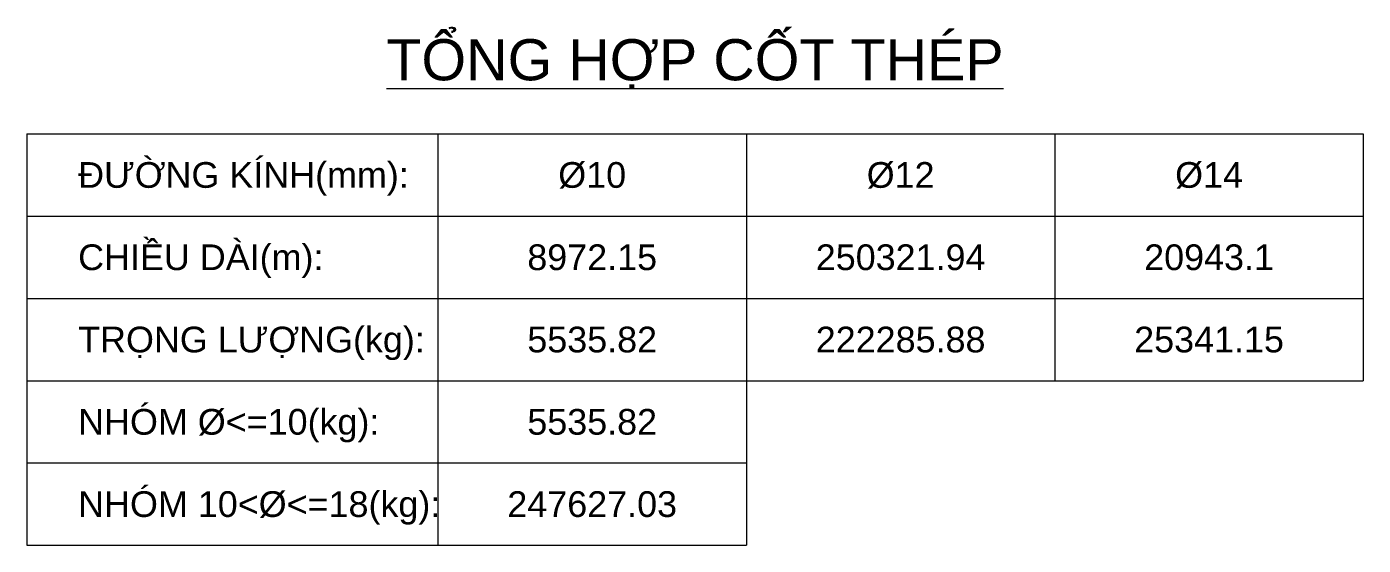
# Model space of a CAD drawing. Header units: millimetres. Extents: x -247377 to 927516, y -864259 to 155594.
# Drawn here: x 685034 to 698034, y -618768 to -613727 of the extents above; entities that cross this region are included whole.
import ezdxf
from ezdxf.enums import TextEntityAlignment as Align

# ---------------------------------------------------------------- set-up
doc = ezdxf.new("R2010")
doc.units = ezdxf.units.MM
doc.header["$MEASUREMENT"] = 0
doc.layers.add('NDC_FRAME', color=7, linetype='Continuous', lineweight=20)
doc.layers.add('NDC_S_VN TEXT', color=7, linetype='Continuous', lineweight=20)
doc.styles.add('NDC_ARIAL', font='arial.ttf', dxfattribs={"width": 0.85})

msp = doc.modelspace()

# ---------------------------------------------------------------- linework, layer by layer
at = {"layer": 'NDC_FRAME'}
for p, q in [((685034, -614767.8), (685034, -618767.8)), ((685034, -614767.8), (698034, -614767.8)), ((689034, -614767.8), (689034, -618767.8)), ((692034, -614767.8), (692034, -618767.8)), ((692034, -614767.8), (692034, -617167.8)), ((695034, -614767.8), (695034, -617167.8)), ((698034, -614767.8), (698034, -617167.8)), ((685034, -615567.8), (698034, -615567.8)), ((685034, -616367.8), (698034, -616367.8)), ((685034, -617167.8), (698034, -617167.8)), ((685034, -617967.8), (692034, -617967.8)), ((685034, -618767.8), (692034, -618767.8))]:
    msp.add_line(p, q, dxfattribs=at)

# ---------------------------------------------------------------- texts
at = {"layer": 'NDC_S_VN TEXT', "style": 'NDC_ARIAL'}
for s, height, p in [('%%uTỔNG HỢP CỐT THÉP', 400, (691534, -614367.8)), ('%%c10', 250, (690534, -615367.8)), ('%%c12', 250, (693534, -615367.8)), ('%%c14', 250, (696534, -615367.8)), ('8972.15', 250, (690534, -616167.8)), ('250321.94', 250, (693534, -616167.8)), ('20943.1', 250, (696534, -616167.8)), ('5535.82', 250, (690534, -616967.8)), ('222285.88', 250, (693534, -616967.8)), ('25341.15', 250, (696534, -616967.8)), ('5535.82', 250, (690534, -617767.8)), ('247627.03', 250, (690534, -618567.8))]:
    msp.add_text(s, height=height, dxfattribs=at).set_placement(p, align=Align.BOTTOM_CENTER)
for s, p in [('ĐƯỜNG KÍNH(mm):', (685534, -615292.8)), ('CHIỀU DÀI(m):', (685534, -616092.8)), ('TRỌNG LƯỢNG(kg):', (685534, -616892.8)), ('NHÓM %%c<=10(kg):', (685534, -617692.8)), ('NHÓM 10<%%c<=18(kg):', (685534, -618492.8))]:
    msp.add_text(s, height=250, dxfattribs=at).set_placement(p)

doc.saveas('drawing.dxf')
